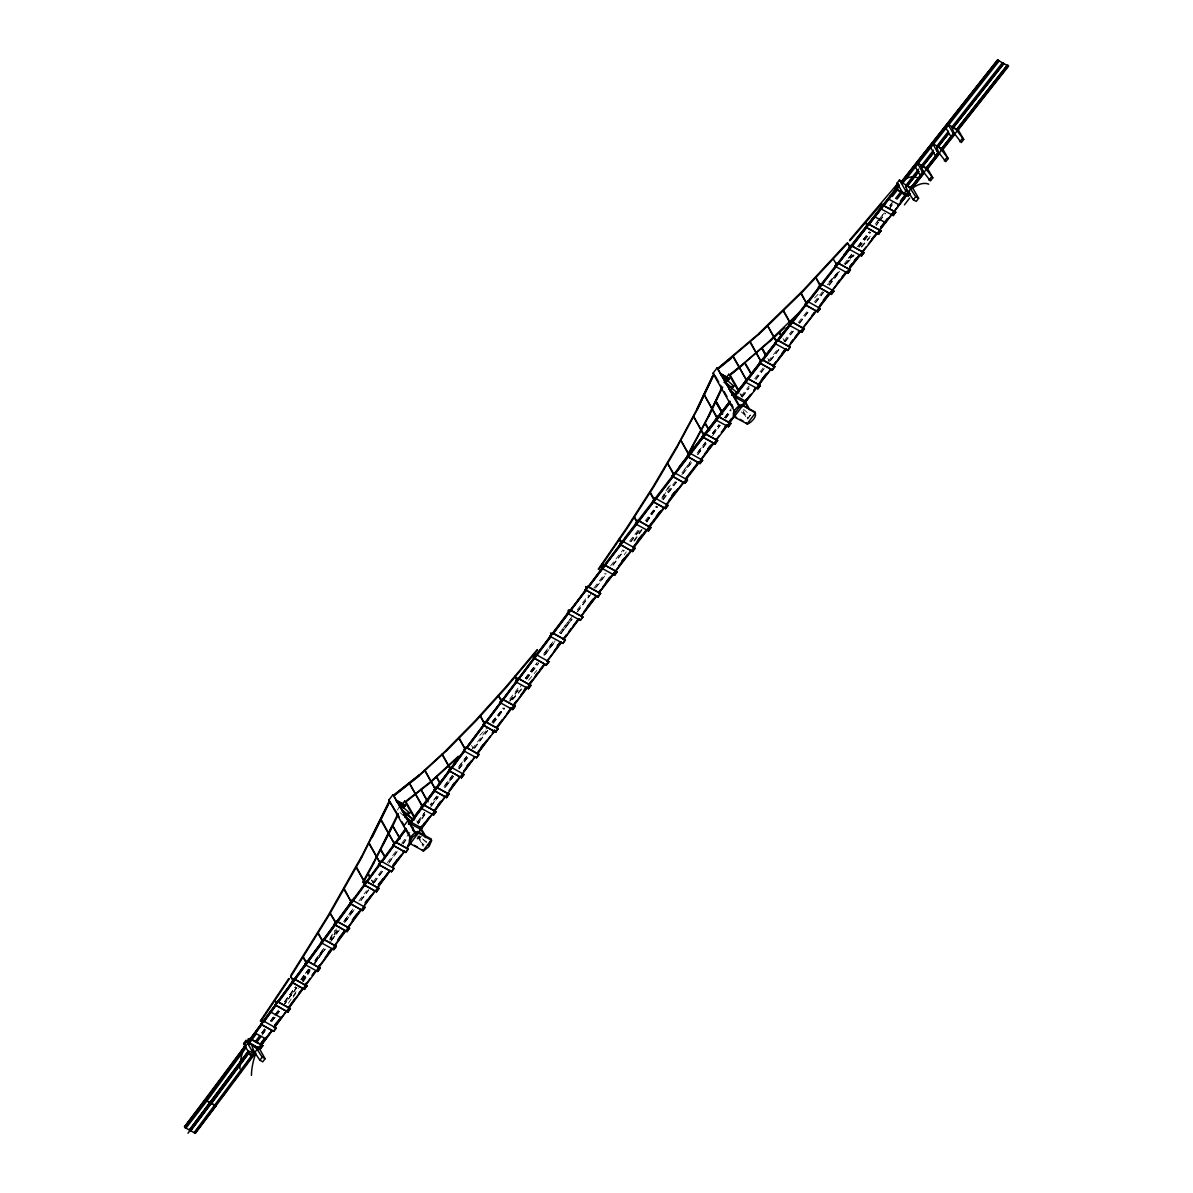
<?xml version="1.0" encoding="UTF-8"?>
<svg xmlns="http://www.w3.org/2000/svg" width="1193" height="1193" viewBox="0 0 1193 1193"><rect width="100%" height="100%" fill="white"/><g stroke="black" fill="none" stroke-linecap="round" stroke-linejoin="round"><path stroke-width="0.75" stroke-dasharray="5 3.75" d="M668.587 486.655L661.906 497.57M670.272 485.119L661.653 499.181M329.894 938.324L334.696 930.406M329.671 939.98L336.396 928.87M314.922 962.438L323.303 949.031M314.698 964.048L324.019 949.121M641.446 529.513L632.409 542.979M646.323 521.908L656.061 506.697M642.117 529.692L633.051 543.173M646.994 522.057L656.761 506.801M302.634 981.6L310.21 969.82M303.32 981.735L309.956 971.415M288.438 1003.164L298.444 988.028M293.105 997.288L297.117 991.219M624.252 554.834L626.28 551.882M261.64 1032.944L264.906 1028.485M270.349 1021.059L273.629 1016.6M274.718 1015.124L279.073 1009.174M284.516 1001.747L295.417 986.894M300.86 979.468L305.214 973.518M261.729 1033.019L265.04 1028.545M270.438 1021.133L279.207 1009.233M284.605 1001.822L295.551 986.939M300.949 979.542L308.644 969.134M262.669 1033.481L265.935 1029.037M271.393 1021.596L274.658 1017.152M275.747 1015.661L279.013 1011.202M284.456 1003.775L296.446 987.431M301.889 980.005L309.539 969.611M262.982 1033.675L265.159 1030.707M274.957 1017.331L271.691 1021.79L275.046 1017.405M279.326 1011.396L276.045 1015.854L279.401 1011.47M296.759 987.625L284.769 1003.969L296.833 987.7M302.202 980.199L309.837 969.805M261.968 1035.241L265.249 1030.782M302.291 980.273L309.926 969.879M305.304 973.592L308.495 969.074M323.81 948.331L314.057 961.737L323.959 948.375M343.584 921.727L353.352 908.32L343.644 921.697M314.997 962.199L324.854 948.867M331.415 939.98L337.977 931.077M344.538 922.189L354.381 908.842M325.152 949.061L314.221 963.884L325.242 949.136M330.625 941.65L338.275 931.286M344.837 922.383L354.694 909.051L344.926 922.457M331.803 940.248L339.453 929.869M358.899 900.983L366.475 890.843M373.021 881.955L381.939 870.025M387.382 862.628L396.3 850.684M401.743 843.287L413.777 827.167M360.733 900.253L368.473 889.844M373.991 882.417L382.834 870.517M389.455 861.585L397.194 851.176M402.712 843.734L407.126 837.784M361.106 900.536L368.771 890.053M374.363 882.701L383.132 870.711M388.724 863.359L397.493 851.384M403.085 844.033L407.424 837.993M417.982 821.291L424.619 812.433M436.757 796.178L430.136 805.036L436.921 796.208M452.236 775.48L443.393 787.305L452.386 775.51M466.597 756.273L457.754 768.098L466.746 756.302M417.028 822.812L424.768 812.463M417.923 823.304L424.544 814.431M431.18 805.558L437.816 796.7M444.437 787.827L453.28 776.002M458.798 768.62L467.641 756.794M424.842 814.64L418.221 823.513L424.917 814.73M431.478 805.782L438.099 796.909M453.564 776.211L444.735 788.036L453.638 776.3M459.096 768.829L467.939 757.003M430.434 807.348L438.174 796.999M459.171 768.918L467.999 757.093M472.189 749.01L486.64 729.848M492.008 722.481L503.222 707.822M509.754 699.068L518.687 687.243M474.277 747.981L487.534 730.34M493.067 723.003L504.117 708.314M509.635 700.962L521.803 684.797M474.635 748.279L487.818 730.563M493.41 723.316L504.4 708.523M509.993 701.275L519.88 687.958M525.188 678.429L537.387 662.294M552.926 641.774L542.934 654.972L553.09 641.804M572.894 615.394L559.577 632.991L573.058 615.424M525.248 678.519L536.432 663.785M526.232 678.936L537.327 664.277M543.993 655.479L555.088 640.82M560.635 633.498L571.73 618.839M526.516 679.16L538.729 663.04L526.59 679.249M554.268 642.52L544.276 655.703L554.327 642.609M572.014 619.063L560.919 633.722L572.073 619.167M397.254 810.092L399.342 807.333M424.082 844.853L417.267 838.843L419.19 835.995M417.267 838.843L419.518 836.174L426.333 842.183L424.723 839.365M417.177 838.485L420.219 837.874L422.307 835.13M750.218 415.164L748.279 418.012L741.3 411.913M577.337 609.727L588.552 595.053M594.01 587.851L605.224 573.177M610.622 565.87L623.014 549.824M577.218 611.591L589.446 595.546M595.009 588.253L606.119 573.669M612.799 564.915L623.909 550.316M577.561 611.92L590.848 594.308M596.455 587.12L606.402 573.893M613.127 565.243L624.193 550.555M629.576 541.175L638.598 529.453M645.159 520.834L656.433 506.19M661.876 499.032L675.372 481.495M681.934 472.875L689.897 462.586M630.575 541.562L639.493 529.946M646.174 521.222L657.313 506.682M662.89 499.42L676.267 481.987M681.829 474.71L691.91 461.616M630.903 541.905L640.88 528.723M646.502 521.565L657.597 506.921M663.219 499.778L676.535 482.226M683.276 473.621L692.194 461.87M684.156 469.982L690.851 461.124M705.436 442.215L696.503 453.966L705.615 442.215M712.221 433.596L718.917 424.753M724.583 417.595L731.264 408.752M712.355 433.491L719.096 424.753M724.703 417.475L730.325 410.198M697.532 454.354L706.51 442.707M713.25 433.969L719.99 425.245M725.598 417.968L731.22 410.69M697.845 454.712L706.778 442.946M712.445 435.788L720.259 425.483M725.866 418.206L730.355 412.39M741.151 396.136L749.144 385.876M754.632 378.777L763.744 367.086M768.098 361.434L778.358 348.281M783.965 341.049L791.824 330.923M742.18 396.494L748.921 387.814M755.661 379.135L763.52 369.025M770.26 360.346L779.238 348.774M784.86 341.541L792.719 331.415M742.493 396.866L749.189 388.068M755.974 379.523L764.907 367.817M770.574 360.718L779.506 349.027M785.173 341.914L794.15 330.342M798.281 322.617L808.72 309.3M814.297 302.112L822.454 291.718M828.031 284.545L838.485 271.214M844.048 264.041L848.775 258.046M799.31 322.96L809.615 309.777M815.341 302.455L823.349 292.21M829.075 284.888L839.365 271.706M845.091 264.384L851.966 255.615M799.623 323.348L809.883 310.031M815.639 302.843L823.617 292.464M829.374 285.276L839.633 271.959M845.36 264.637L849.938 258.792M848.596 258.046L852.026 253.691M857.752 246.399L869.205 231.845M878.361 220.198L874.931 224.567L884.311 212.861M879.509 218.737L884.088 212.921M889.814 205.628L892.11 202.721M848.626 258.195L852.07 253.811M857.797 246.533L869.414 231.815M889.889 205.733L892.334 202.661M858.841 246.876L870.308 232.307M876.035 225.015L878.331 222.107M879.48 220.645L885.206 213.353M889.784 207.522L892.081 204.614M849.968 258.926L853.368 254.422M859.139 247.264L870.547 232.575M876.318 225.417L878.57 222.39M879.763 221.033L885.43 213.651M890.082 207.925L892.304 204.913M521.356 688.808L510.455 701.171M528.544 680.264L536.91 670.287M521.58 689.539L512.006 700.425M861.227 246.623L872.635 233.574M861.555 247.234L869.548 238.078M845.419 264.205L853.815 254.87M846.926 263.519L854.113 255.511M492.142 721.407L504.356 707.926M492.426 722.078L504.669 708.553M838.217 271.989L827.331 283.666M839.708 271.348L827.45 284.486M814.625 297.892L819.755 292.524M479.825 735.32L487.46 727.551M417.013 838.396L420.219 837.874M426.333 842.183L419.354 836.084M743.552 409.244L750.382 415.253L747.236 419.399L742.672 411.391M400.013 812.552L404.159 816.251M783.07 338.663L784.86 341.809M767.874 358.541L769.604 361.568M740.853 393.929L742.657 397.09M739.869 393.615L741.703 396.837M743 410.541L747.519 418.46M471.563 745.401L473.203 748.265M416.775 820.769L418.594 823.945M418.027 835.831L423.47 845.375M417.684 836.651L423.202 846.314M371.784 879.912L373.737 883.148M371.47 880.33L373.424 883.566M336.948 930.54L330.461 939.517L337.082 930.585"/><path stroke-width="1.5" d="M754.826 414.135L754.707 411.779L741.166 404.621C737.244 406.604 731.07 412.316 734.127 416.939L747.653 424.097C751.59 422.113 757.749 416.402 754.707 411.779M244.938 1044.8L244.088 1047.111A51.717 25.56 -60.8 0 0 239.868 1068.913M430.226 842.362L430.792 841.05M897.643 183.603L849.52 240.211M696.593 409.781L712.803 375.586M712.922 375.661L696.637 409.825L676.61 447.136M697.413 409.11L713.608 374.93M713.682 374.945L697.532 409.184L677.356 446.629M688.316 453.549L708.344 416.253L721.735 387.844M708.418 416.268L721.854 387.919M709.239 415.596L722.675 387.114M361.449 856.932L388.679 802.352M380.463 819.994L388.799 802.427M398.104 813.566L373.155 863.344M393.004 825.69L398.164 814.491M371.247 838.112L380.328 819.934M372.171 837.516L389.604 801.771L362.254 856.32M383.072 844.584L392.169 826.421M392.959 825.645L373.961 862.733M689.062 453.042L709.194 415.552M361.449 856.663L327.792 916.075L290.928 975.188M362.254 856.589L328.537 916.105L291.614 975.322M362.597 882.432L373.155 863.091M363.388 882.388L373.961 863.001M676.595 446.898L653.138 486.58L626.817 527.664L598.26 569.18M677.37 446.868L653.853 486.655L627.473 527.843L598.841 569.464M288.751 978.573L260.313 1021.029M289.422 978.722L260.924 1021.268M428.391 845.255L429.405 843.794M247.905 1041.966L405.695 828.464M248.055 1042.056L353.978 898.075M250.679 1039.476L261.55 1024.563M263.757 1021.655L275.717 1005.252M277.909 1002.344L364.089 885.4M263.802 1022.058L276.418 1004.953M278.551 1002.031L379.821 864.836M248.427 1044.457L256.137 1034.122M255.183 1041.921L259.537 1035.986M256.525 1042.667L260.879 1036.717M259.925 1044.531L264.279 1038.581M260.462 1044.68L263.728 1040.221M274.629 1025.369L276.806 1022.401M260.611 1044.77L266.054 1037.328M274.778 1025.443L279.132 1019.508M269.603 1033.138L257.613 1049.482L256.57 1048.915M275.046 1025.712L281.578 1016.809M289.213 1006.4L294.656 998.973M299.011 993.038L301.188 990.056M304.469 985.612L306.646 982.629M261.207 1045.247L272.093 1030.394M274.271 1027.427L285.172 1012.574M289.526 1006.624L301.516 990.279M304.782 985.836L310.225 978.409M274.33 1027.829L390.35 870.607M255.66 1052.793L195.384 1133.35L184.915 1127.504L184.497 1126.774L245.728 1044.934M205.494 1099.752L245.877 1045.008M246.295 1045.366L205.807 1100.349L216.261 1106.194L215.814 1105.523M184.945 1127.385L186.033 1128.056L206.926 1100.915L246.25 1047.424M248.591 1050.884L189.419 1129.95L248.532 1050.794M189.359 1129.846L190.761 1130.696L249.859 1051.54M254.377 1051.883L194.131 1132.589L195.115 1133.052L215.993 1105.926L211.564 1103.45L249.978 1051.57M221.137 1098.022L225.507 1092.102M234.246 1080.247L238.615 1074.326M247.354 1062.471L251.723 1056.551M221.287 1098.112L227.833 1089.224M234.395 1080.336L240.941 1071.448M244.222 1067.004L252.961 1055.149M328.239 952.685L330.431 949.732M338.096 939.353L343.569 931.942M352.323 920.071L356.692 914.136M312.089 975.203L314.281 972.25M317.562 967.806L319.754 964.839M325.227 957.427L331.788 948.539M338.35 939.637L344.911 930.749M352.561 920.37L359.123 911.482M312.402 975.442L315.698 970.998M317.875 968.03L332.101 948.763M334.279 945.795L345.224 930.987M347.402 928.02L360.525 910.244M247.413 1043.935L261.744 1024.862M257.927 1049.706L272.258 1030.618M897.479 188.032L898.851 184.9L733.934 395.912M366.296 882.507L379.553 864.567M381.76 861.674L393.914 845.24M396.121 842.347L406.067 828.881M382.043 861.868L394.212 845.479M396.434 842.497L406.246 829.284M378.345 884.639L380.567 881.672M365.237 902.564L367.459 899.597M378.494 884.729L382.923 878.779M392.87 865.387L397.284 859.437M365.476 902.892L370.993 895.466M378.733 885.057L387.561 873.157M393.094 865.715L400.818 855.306M407.454 846.374L412.36 837.292L417.833 832.744L431.702 840.364L429.077 846.463L423.619 851.012L409.736 843.406M364.909 904.309L374.617 891.246M377.927 886.787L390.081 870.428M393.392 865.969L404.442 851.086M407.752 846.627L409.96 843.66M392.557 867.639L404.74 851.25M406.947 848.268L411.376 842.303M464.554 751.277L410.407 823.707L420.92 829.478L425.543 837.561M417.625 833.34L430.688 815.863M417.804 833.653L475.082 757.033M409.721 822.782L624.804 538.073M409.87 822.857L570.314 609.593M410.228 823.394L421.278 808.511M423.485 805.648L434.535 790.78M436.727 787.917L450 770.096M452.192 767.233L462.153 753.827M420.085 828.464L422.292 825.511M424.738 822.529L420.741 829.15M437.98 804.813L440.187 801.86M452.326 785.635L454.533 782.683M466.657 766.443L468.864 763.49M420.443 828.896L429.286 817.071M434.819 809.689L441.44 800.816M449.179 790.482L456.904 780.133M463.54 771.26L471.265 760.91M435.102 809.943L445.049 796.641M449.463 790.735L459.409 777.433M463.823 771.528L474.874 756.765M462.138 753.931L464.36 750.889M466.552 748.056L550.704 636.421M466.761 748.339L484.433 724.837M486.655 721.899L550.868 636.838M481.018 747.31L483.24 744.372M524.145 689.986L526.352 687.049M477.901 752.097L486.744 740.346M492.262 732.994L494.484 730.056M496.691 727.119L502.208 719.782M506.637 713.891L511.051 708.016M513.258 705.078L516.584 700.679M520.998 694.803L526.531 687.451M478.184 752.365L490.338 736.2M492.545 733.263L494.767 730.325M496.974 727.387L511.335 708.299M513.542 705.361L526.799 687.735M477.289 754.11L494.961 730.608M497.168 727.67L544.739 664.576M552.896 633.602L620.628 544.47M553.09 633.901L568.614 613.381M569.717 611.92L586.315 590.132M557.28 645.92L559.502 642.982M557.429 645.995L559.651 643.072M528.738 684.528L532.078 680.129M535.403 675.73L537.625 672.792M539.847 669.87L544.276 664.009M554.268 650.811L560.919 642.013M563.141 639.09L566.466 634.691M568.688 631.753L570.91 628.83M573.132 625.893L578.68 618.571M529.021 684.797L544.56 664.277M546.767 661.354L561.202 642.296M563.409 639.373L578.948 618.854M546.961 661.653L561.381 642.595M563.603 639.672L579.142 619.152M410.616 838.381L388.814 800.13L392.989 794.613L415.939 833.415M734.62 411.391L712.922 373.349L717.112 367.832L739.988 406.515M732.875 356.498L746.669 380.492L733.188 356.081M380.88 820.217L394.615 844.107M422.322 806.677L409.214 782.906L422.635 806.274M704.109 394.719L717.5 418.012M704.258 394.794L717.187 418.43M368.935 843.585L380.313 863.359L369.248 843.168M424.454 770.201L435.415 789.244M703.974 435.639L693.491 416.312L704.288 435.221M749.845 341.929L761.238 361.733M401.564 805.171L404.695 801.025L405.888 801.681L414.046 815.997M726.731 377.018L728.819 374.259L730.012 374.9L739.049 390.752M724.315 382.148L726.403 379.389L729.534 378.718L720.274 373.364M688.928 455.234L680.651 439.949L689.241 454.831M724.255 382.416L726.671 379.836L733.74 386.1L731.637 388.843M356.275 867.714L365.371 883.491L356.588 867.296M724.583 382.595L726.671 379.836M776.479 342.108L767.636 325.823L776.792 341.705M724.747 382.685L726.567 379.478M729.296 378.3L727.447 381.477L729.534 378.718L720.617 373.841M403.234 808.317L405.337 805.558L402.369 806.304L396.508 801.189M403.398 808.407L405.173 805.081L396.165 800.13M458.634 737.9L465.315 749.458L458.947 737.498M343.852 889.158L351.413 902.236M673.791 474.948L667.424 463.003L674.105 474.531M783.145 310.762L790.676 323.795L783.458 310.359M392.795 826.093L400.073 838.843M744.596 362.985L751.083 374.184M426.915 800.682L420.905 789.363L428.108 801.83M722.496 413.882L715.875 401.116L722.078 411.988M329.939 912.988L335.77 923.233M330.088 913.077L336.232 922.89M479.974 715.904L484.582 723.808L480.287 715.487M649.678 492.262L654.196 500.195M800.786 293.433L806.602 303.484L801.234 293.105M404.74 816.892L406.738 813.76L409.706 813.015L402.309 806.587M404.904 816.981L407.007 814.222L413.911 820.381L406.843 814.133L403.532 814.685M704.66 422.993L708.418 429.391M380.731 850.027L385.056 857.618M439.74 782.951L436.593 776.315M765.831 355.917L761.835 347.938L766.294 355.589M317.86 933.12L322.632 941.292L318.173 932.702M633.93 516.942L637.226 522.549L634.244 516.524M765.981 356.006L761.969 348.013M815.758 277.447L820.068 285.962M498.331 695.802L501.522 701.23L498.644 695.385M731.473 388.754L733.576 385.995M407.439 815.684L409.706 813.015M514.884 676.491L517.21 680.398L515.033 676.58M619.122 539.311L621.419 543.173L619.435 538.908M302.947 957.099L306.497 963.139L303.261 956.697M833.236 258.926L836.74 264.876M533.659 654.107L535.075 656.597M601.839 564.304L603.419 566.899L602.152 563.886M533.793 654.182L535.538 656.269M403.666 826.167L407.857 820.665M455.219 763.952L453.713 760.508L455.532 763.535M550.48 633.036L551.554 634.915M585.718 586.613L586.941 588.581L585.867 586.702M693.819 449.776L692.298 446.331L694.132 449.373M367.876 874.007L369.815 877.243M568.181 610.428L569.165 611.979L568.494 610.011M779.029 332.713L780.968 335.934M290.585 976.411L293.18 980.959M290.734 976.485L293.642 980.631M847.582 243.074L850.132 247.547L847.716 243.163M515.465 681.486L517.971 678.191L530.93 685.468L528.424 688.764L515.615 681.74L517.971 678.191M533.48 657.775L535.985 654.465L548.944 661.757L546.439 665.053L533.48 657.775L546.439 665.053M549.958 636.078L552.463 632.782L565.407 640.059L562.902 643.37L550.107 636.346L552.463 632.782M567.421 613.068L569.926 609.772L582.885 617.049L580.38 620.36L567.57 613.336L569.926 609.772M585.196 589.67L587.702 586.374L600.511 593.383L598.155 596.947L585.196 589.67L598.155 596.947M601.675 567.987L604.18 564.677L617.124 571.969L614.619 575.265L601.824 568.241L604.18 564.677M619.674 544.262L622.194 540.966L635.138 548.243L632.633 551.554L619.674 544.262L632.633 551.554M482.837 724.897L485.342 721.586L498.152 728.61L495.796 732.174L482.837 724.897L495.796 732.174M499.778 702.319L502.283 699.023L515.242 706.301L512.736 709.596L499.927 702.573L502.283 699.023M533.629 658.029L535.985 654.465M585.345 589.938L587.702 586.374M619.838 544.53L622.194 540.966M635.481 523.638L637.987 520.342L650.946 527.619L648.44 530.915L635.63 523.891L637.987 520.342M652.601 501.373L655.106 498.063L668.065 505.355L665.545 508.65L652.601 501.373L665.545 508.65M463.57 750.546L466.075 747.236L479.034 754.528L476.529 757.823L463.719 750.8L466.075 747.236M672.047 476.037L674.552 472.741L687.511 480.018L685.006 483.329L672.047 476.037L685.006 483.329M433.67 790.333L436.176 787.037L448.986 794.061L446.629 797.625L433.67 790.333L446.629 797.625M448.583 770.499L451.088 767.188L464.047 774.481L461.542 777.776L448.583 770.499L461.542 777.776M482.986 725.15L485.342 721.586M517.061 680.323L515.197 676.088M652.75 501.627L655.106 498.063M672.196 476.305L674.552 472.741M687.183 456.322L689.688 453.027L702.632 460.304L700.127 463.615L687.183 456.322L700.127 463.615M702.23 436.727L704.735 433.432L717.53 440.456L715.174 444.005L702.23 436.727L715.174 444.005M274.658 1000.211L276.746 1003.716M408.453 823.99L410.288 820.769M420.592 807.78L423.097 804.47L436.041 811.762L433.536 815.058L420.741 808.034L423.097 804.47M433.82 790.601L436.176 787.037M448.732 770.753L451.088 767.188M687.332 456.591L689.688 453.027M702.379 436.996L704.735 433.432M715.442 419.518L717.947 416.223L730.906 423.5L728.401 426.811L715.591 419.787L717.947 416.223M865.343 222.494L867.4 225.924L865.656 222.077M408.617 824.08L411.048 821.5L408.945 824.259M435.266 789.17L424.768 769.798M450.641 768.993L442.051 754.095L450.328 769.41M392.87 845.196L395.375 841.9L408.185 848.924L405.829 852.488L392.87 845.196L405.829 852.488M744.924 381.581L747.429 378.285L760.388 385.563L757.883 388.858L745.073 381.849L747.429 378.285M378.584 864.448L381.089 861.152L394.033 868.429L391.528 871.725L378.584 864.448L391.528 871.725M393.019 845.464L395.375 841.9M409.11 824.348L410.944 821.127M759.494 362.821L761.999 359.525L774.809 366.534L772.453 370.098L759.494 362.821L772.453 370.098M363.626 884.58L366.132 881.284L378.942 888.308L376.585 891.857L363.626 884.58L376.585 891.857M378.733 864.716L381.089 861.152M394.465 844.033L381.342 819.874M759.643 363.075L761.999 359.525M774.734 343.196L777.24 339.901L790.198 347.178L787.693 350.488L774.883 343.465L777.24 339.901M349.683 903.325L352.189 900.029L365.133 907.306L362.627 910.617L349.683 903.325L362.627 910.617M363.776 884.848L366.132 881.284M761.089 361.658L750.158 341.526M788.931 324.884L791.436 321.588L804.395 328.865L801.89 332.161L789.08 325.137L791.436 321.588M262.49 1023.027L261.267 1020.104L262.803 1022.625M349.832 903.593L352.189 900.029M804.857 304.573L807.363 301.262L820.322 308.555L817.816 311.85L804.857 304.573L817.816 311.85M880.464 204.674L882.015 207.224M334.174 924.396L336.68 921.1L349.489 928.109L347.133 931.673L334.174 924.396L347.133 931.673M351.279 902.162L344.315 888.815M805.007 304.826L807.363 301.262M320.887 942.381L323.392 939.085L336.351 946.362L333.846 949.673L321.036 942.649L323.392 939.085M334.323 924.664L336.68 921.1M818.473 287.14L820.978 283.845L833.937 291.122L831.432 294.417L818.473 287.14L831.432 294.417M304.752 964.227L307.257 960.932L320.201 968.209L317.696 971.505L304.901 964.496L307.257 960.932M818.622 287.394L820.978 283.845M834.996 265.979L837.501 262.669L850.46 269.961L847.955 273.257L835.145 266.233L837.501 262.669M248.189 1039.118L249.203 1040.743L248.323 1039.192M848.536 248.726L851.041 245.415L863.986 252.707L861.48 256.003L848.685 248.979L851.041 245.415M896.047 185.974L897.061 187.599L896.361 185.571M291.584 982.122L294.089 978.827L306.899 985.85L304.543 989.415L291.584 982.122L304.543 989.415M291.733 982.391L294.089 978.827M865.656 227.013L868.161 223.717L880.971 230.741L878.615 234.305L865.656 227.013L878.615 234.305M275.016 1004.804L277.522 1001.494L290.317 1008.517L287.96 1012.082L275.016 1004.804L287.96 1012.082M247.473 1041.832L249.978 1038.521L262.773 1045.545L260.417 1049.109L247.473 1041.832L260.417 1049.109M260.745 1024.116L263.25 1020.82L276.209 1028.098L273.704 1031.408L260.745 1024.116L273.704 1031.408M275.165 1005.058L277.522 1001.494M865.805 227.281L868.161 223.717M880.27 208.313L882.775 205.017L895.734 212.294L893.229 215.59L880.419 208.566L882.775 205.017M895.466 188.956L897.837 185.392L895.466 188.956L908.276 195.965L909.946 193.773M260.894 1024.384L263.25 1020.82M276.612 1003.626L274.972 999.794M247.622 1042.085L249.978 1038.521M881.866 207.135L880.926 204.346M249.069 1040.654L248.502 1038.7M869.354 224.209L899.075 185.869L844.077 255.809M530.781 685.2L528.424 688.764M546.29 664.784L548.944 661.757M565.258 639.806L562.902 643.37M582.736 616.796L580.38 620.36M598.006 596.694L600.511 593.383M616.975 571.701L614.619 575.265M632.484 551.285L635.138 548.243M495.647 731.905L498.152 728.61M515.093 706.032L512.736 709.596M650.796 527.351L648.44 530.915M665.396 508.382L668.065 505.355M478.885 754.259L476.529 757.823M684.857 483.061L687.511 480.018M446.48 797.356L448.986 794.061M461.378 777.508L464.047 774.481M699.978 463.346L702.632 460.304M715.025 443.751L717.53 440.456M435.892 811.494L433.536 815.058M730.757 423.247L728.401 426.811M405.68 852.22L408.185 848.924M760.239 385.294L757.883 388.858M391.379 871.472L394.033 868.429M772.303 369.845L774.809 366.534M376.436 891.603L378.942 888.308M790.049 346.924L787.693 350.488M362.478 910.348L365.133 907.306M804.246 328.597L801.89 332.161M817.667 311.582L820.322 308.555M346.984 931.42L349.489 928.109M336.202 946.109L333.846 949.673M831.282 294.164L833.937 291.122M885.4 222.957L909.603 191.641L879.808 229.518M320.052 967.941L317.696 971.505M850.311 269.693L847.955 273.257M863.836 252.439L861.48 256.003M304.394 989.146L306.899 985.85M287.811 1011.813L290.317 1008.517M878.466 234.037L880.971 230.741M273.555 1031.14L276.209 1028.098M895.585 212.026L893.229 215.59M908.276 195.965L909.797 193.505M260.268 1048.841L262.773 1045.545M622.85 541.547L730.191 401.952M570.582 610.234L586.136 589.819M588.358 586.896L620.584 544.604M622.806 541.682L625.028 538.774M588.537 587.224L673.091 476.648M587.359 606.521L592.921 599.229M606.268 581.707L609.593 577.337M621.687 561.202L624.058 558.354M584.167 611.338L595.292 596.754M598.618 592.369L600.84 589.461M603.061 586.538L610.846 576.323M618.63 566.108L627.518 554.447M633.08 547.155L646.442 529.707M581.11 616.006L596.664 595.59M598.886 592.667L631.112 550.376M633.334 547.453L663.397 508.218M581.289 616.319L596.843 595.904M599.065 592.981L734.217 416.76M624.655 537.998L729.952 401.34M675.313 473.74L730.325 402.414L729.728 401.37L679.264 466.761M671.808 495.706L674.045 492.798M637.405 540.861L641.864 535.046M656.359 516.137L659.699 511.782M671.957 495.781L675.298 491.427M648.664 526.799L660.922 510.813M668.721 500.642L677.639 489.011M685.438 478.84L697.756 462.839M666.753 503.849L683.455 482.061M685.677 479.154L699.128 461.706M918.774 171.494L907.276 186.063A3.236 0.805 37.6 0 0 905.711 186.212L908.052 192.386L905.666 195.503L903.489 194.28L897.091 183.066L899.477 179.949L901.729 182.589L912.213 188.434L911.079 186.436L912.213 187.062L918.61 198.277L916.224 201.393L913.316 199.768L908.231 192.043A3.236 0.805 37.6 0 0 906.233 190.015M932.822 177.876L927.572 168.66L917.268 162.919L914.867 166.021L920.131 175.237L921.324 175.893L923.71 172.791L921.354 166.602A3.236 0.805 37.6 0 1 922.935 166.423A3.236 0.805 37.6 0 1 926.26 169.346L932.822 177.876L930.436 180.978L923.874 172.448A3.236 0.805 37.6 0 0 921.891 170.42M948.181 158.58L942.932 149.364L932.628 143.607L930.227 146.709L935.491 155.925L936.684 156.596L939.07 153.479L936.729 147.306A3.236 0.805 37.6 0 1 938.295 147.112A3.236 0.805 37.6 0 1 941.62 150.035L948.181 158.58L945.795 161.681L939.234 153.151A3.236 0.805 37.6 0 0 937.251 151.123M963.705 139.462L958.441 130.246L948.137 124.504L945.751 127.606L951 136.822L952.193 137.478L954.579 134.377L952.238 128.188A3.236 0.805 37.6 0 1 953.803 128.009A3.236 0.805 37.6 0 1 957.144 130.932L963.705 139.462L961.304 142.578L954.758 134.034A3.236 0.805 37.6 0 0 952.76 132.005M265.129 1058.713L262.221 1057.087L257.136 1049.378A3.236 0.805 37.6 0 0 253.796 1046.455A3.236 0.805 37.6 0 0 252.23 1046.634L254.571 1052.822L252.185 1055.924L250.008 1054.716L243.611 1043.487L245.997 1040.385L248.248 1043.01L258.732 1048.871L257.584 1046.858L258.732 1047.499L265.129 1058.713L262.743 1061.815L259.835 1060.204L254.75 1052.48A3.236 0.805 37.6 0 0 253.393 1050.988M247.1 1041.012L244.714 1044.114L243.611 1043.487M184.915 1127.504L205.822 1100.244L210.311 1102.794M903.489 194.28L905.875 191.178L899.477 179.949M920.131 175.237L922.517 172.12L917.268 162.919M935.491 155.925L937.877 152.823L932.628 143.607M908.231 192.043L910.617 188.941A3.236 0.805 37.6 0 0 907.276 186.019M951 136.822L953.386 133.705L948.137 124.504M923.874 172.448L926.26 169.346M939.234 153.151L941.62 150.035M954.758 134.034L957.144 130.932M188.002 1133.216L211.027 1103.271M190.701 1130.591L211.295 1103.212M250.008 1054.716L252.394 1051.6L245.997 1040.385M904.458 204.853L909.677 198.053M254.75 1052.48L257.136 1049.378M195.384 1133.35L194.817 1132.545L199.201 1126.833M205.792 1118.273L212.369 1109.714M200.454 1125.491L194.817 1132.545M205.942 1118.348L214.725 1106.94M913.316 199.768L915.702 196.666L910.617 188.941M928.959 180.158L931.345 177.056M944.319 160.861L946.705 157.759M959.843 141.743L962.229 138.642M259.835 1060.204L262.221 1057.087M760.269 363.82L734.53 396.956L745.058 402.727M707.613 449.164L709.865 446.242M707.732 449.284L711.088 444.914M724.554 427.482L726.791 424.574M729.027 421.666L731.279 418.773M704.481 454.115L712.34 443.93M721.333 432.284L726.94 425.006M729.191 422.098L733.68 416.282M742.523 404.815L750.263 394.838M701.365 458.798L713.712 442.797M715.964 439.874L719.334 435.52M721.571 432.612L727.193 425.334M729.43 422.426L733.919 416.596M742.762 405.143L751.62 393.735M741.897 406.813L770.782 369.576M734.157 395.897L789.02 325.257M734.321 396.673L760.254 363.209M762.431 360.48L775.972 342.958M778.149 340.229L789.214 325.898M762.521 360.912L776.017 343.539M778.268 340.631L867.057 227.117M798.341 332.027L799.235 330.864L798.49 332.101M744.581 401.519L746.833 398.626M761.432 379.836L765.921 374.05M781.639 353.799L785.009 349.46M753.633 390.499L755.87 387.606M758.122 384.713L767.099 373.155M773.839 364.476L776.091 361.583M778.343 358.69L786.202 348.565M790.691 342.779L792.942 339.886M795.179 336.993L797.431 334.1M798.549 332.653L799.444 331.505M753.857 390.842L756.108 387.949M758.36 385.056L770.708 369.144M774.078 364.804L786.426 348.893M788.677 346L799.668 331.848M773.034 366.683L786.545 349.295M788.782 346.402L885.594 222.703L875.08 216.932M789.155 326.077L880.822 208.984M823.289 300.099L829.165 292.852M849.774 266.486L852.056 263.564M812.03 315.399L814.312 312.477M820.038 305.154L829.195 293.433M837.203 283.188L839.499 280.251M841.781 277.328L846.359 271.467M849.789 267.083L858.96 255.391M803.098 327.449L815.684 311.358M819.129 306.959L846.583 271.825M848.864 268.902L860.317 254.288M901.147 181.992L997.766 59.725L901.297 182.067M843.824 254.855L898.851 184.9M901.371 182.961L998.019 60.291L1008.503 66.212L957.904 130.38M883.118 206.076L899.164 185.676M902.534 183.468L999.123 60.977M892.215 196.591L897.941 189.299M905.934 185.333L918.55 169.152M920.877 166.379L933.493 150.214M936.982 145.964L948.435 131.26M951.925 127.01L1002.463 62.737L1003.865 63.587L953.267 127.74L1003.805 63.468M895.615 198.456L901.341 191.163M906.098 187.39L918.744 171.345M937.131 148.021L948.629 133.452M938.324 146.694L948.674 133.571M896.957 199.186L902.683 191.894M910.647 187.793L920.996 174.67M925.589 168.839L938.235 152.808L925.619 168.974M940.531 149.886L950.881 136.763M910.677 187.927L922.174 173.358M940.576 150.02L953.222 133.974M900.357 201.05L906.083 193.758M911.527 187.674L913.823 184.766M939.085 152.719L931.047 162.919L939.234 152.808M963.198 122.133L974.681 107.579M994.201 82.809L1008.13 65.421L994.351 82.899M911.676 187.763L917.417 180.471M942.679 148.439L948.42 141.147M963.347 122.223L978.275 103.284M989.758 88.714L992.054 85.807M901.073 200.946L903.369 198.038M911.691 188.36L924.336 172.329M926.633 169.421L939.279 153.375M942.724 149.006L954.221 134.421M957.666 130.052L1008.249 65.898M854.352 260.626L856.634 257.718M880.717 227.102L887.592 218.364M901.341 200.871L903.638 197.963M911.899 188.718L924.545 172.687M928.005 168.302L939.502 153.718M942.947 149.349L954.445 134.764M871.561 239.361L875.006 234.991M880.732 227.714L887.607 218.96M897.926 205.852L907.098 194.191M862.614 251.38L866.058 247.011M868.34 244.088L876.363 233.888M537.178 649.618L506.071 686.661L475.619 720.318L446.45 749.95M537.596 650.11L506.414 687.243L475.828 721.064L446.48 750.874M881.925 203.585L849.848 240.807M846.896 243.118L802.829 290.615L758.823 333.488M847.209 243.745L802.919 291.48L758.793 334.458M799.489 312.238L770.529 339.916M770.499 340.885L784.83 327.478M395.002 794.27L419.578 774.764L446.689 749.89M394.465 795.388L419.026 775.897L446.242 750.934M431.24 781.117L458.395 756.302M430.658 782.295L457.948 757.346M759.061 333.429L718.991 367.429M758.554 334.532L718.454 368.548M770.767 339.841L743.612 363.552M770.26 340.944L730.28 375.034M719.111 367.489L731.95 357.184M718.514 368.592L731.369 358.332M730.698 373.841L743.657 363.597M730.161 374.96L743 364.745M394.883 794.195L419.533 774.704M394.331 795.313L418.952 775.882M406.589 800.622L431.284 781.176M406.038 801.741L430.733 782.31M733.74 386.1L730.608 386.756L724.598 381.551M731.622 395.062L734.59 394.316L730.176 390.156M399.178 807.243L402.145 806.498L396.359 801.1M409.542 812.925L406.574 813.671L401.937 809.704M731.712 395.107L735.082 394.585M417.774 831.625L417.132 831.536C413.196 833.519 407.037 839.231 410.094 843.869L418.46 832.833L417.774 831.625L430.658 838.694L431.061 839.961M895.317 188.688L908.127 195.712M888.919 199.261L899.433 205.032M882.924 205.271L895.734 212.294M868.31 223.986L881.12 230.995M851.191 245.683L863.986 252.707M837.65 262.937L850.46 269.961M791.585 321.842L804.395 328.865M777.389 340.169L790.198 347.178M762.148 359.779L774.958 366.803M747.579 378.539L760.388 385.563M726.403 379.389L720.542 374.274M712.922 373.349L714.115 374.005M730.548 387.039L737.945 393.466M734.813 394.122L728.953 389.007M735.514 395.688L746.043 401.444M734.351 396.643L737.363 398.283M729.341 403.696L732.338 405.337M715.875 401.116L721.929 411.913M715.412 401.459L722.645 413.956M733.441 415.731L736.663 417.505M739.884 419.265L743.105 421.04M718.097 416.491L730.906 423.5M704.884 433.685L717.679 440.709M654.659 499.867L649.991 491.859M638.136 520.595L650.946 527.619M604.329 564.945L617.124 571.969M587.851 586.628L600.661 593.652M570.075 610.041L582.885 617.049M552.613 633.051L565.407 640.059M518.12 678.444L530.93 685.468M502.432 699.277L515.242 706.301M485.491 721.854L498.301 728.878M466.224 747.504L479.034 754.528M436.146 776.643L439.874 783.026M436.325 787.305L449.135 794.314M423.247 804.738L436.041 811.762M396.583 800.757L405.501 805.648L402.802 806.856M388.814 800.13L399.208 816.922M410.78 821.038L403.383 814.61L406.082 813.402M411.376 822.409L421.89 828.166M414.239 845.3L417.461 847.075M395.524 842.169L408.334 849.177M366.281 881.538L379.091 888.561M336.829 921.354L349.638 928.378M323.542 939.353L336.351 946.362M307.406 961.185L320.201 968.209M294.239 979.095L307.048 986.104M277.671 1001.762L290.466 1008.786M271.065 1012.246L281.578 1018.017M255.526 1033.257L266.039 1039.028M250.127 1038.79L262.922 1045.814M953.386 133.705L954.579 134.377M937.877 152.823L939.07 153.479M922.517 172.12L923.71 172.791M897.091 183.066L898.195 183.677M905.875 191.178L908.052 192.386M915.702 196.666L918.61 198.277M252.394 1051.6L254.571 1052.822M205.39 1099.633L205.807 1100.349L205.345 1099.678L184.497 1126.774M412.897 830.283L416.432 833.385M725.955 383.833L730.265 387.621M730.161 391.2L734.306 394.898M402.086 810.837L406.231 814.536M403.309 811.986L406.067 814.446M406.127 818.13L410.437 821.902M815.908 277.522L820.53 285.634M779.342 332.31L781.281 335.531M761.835 347.938L766.145 355.514M744.909 362.568L751.396 373.767M745.371 401.847L749.89 409.781M728.819 374.259L738.944 392.005M744.879 402.399L748.697 409.095M741.807 404.71L755.393 412.987L747.012 424.007L746.326 422.799M717.112 367.832L738.81 405.874M715.025 375.616L718.708 382.058M720.542 385.279L722.376 388.5M724.211 391.707L726.969 396.538M731.234 404.024L733.054 407.216M704.974 422.576L709.626 430.554M430.658 838.694L431.359 839.902L422.978 850.937L422.292 849.729M420.398 827.137L425.856 836.681M404.695 801.025L414.806 818.756M392.989 794.613L414.806 832.863M401.966 821.768L403.816 825.004M405.65 828.24L409.915 835.711M392.944 826.167L399.312 837.337M380.895 849.535L385.369 857.2M368.19 873.589L370.128 876.825M1007.981 65.332L1008.503 66.212M997.616 59.65L997.974 60.44M901.386 181.172A37.207 18.402 -60.8 0 1 917.104 177.593M913.018 187.748A37.207 18.402 -60.8 0 1 928.736 184.184M251.44 1075.385A51.717 25.56 -60.8 0 1 255.675 1053.568M252.066 1049.974A3.236 0.805 37.6 0 1 252.752 1050.451M733.993 414.582L734.127 416.939L742.493 405.918L738.75 407.767L733.993 414.582M933.687 152.406L922.189 166.975L933.716 152.525M1007.205 65.332L956.622 129.485L1007.205 65.332"/></g></svg>
